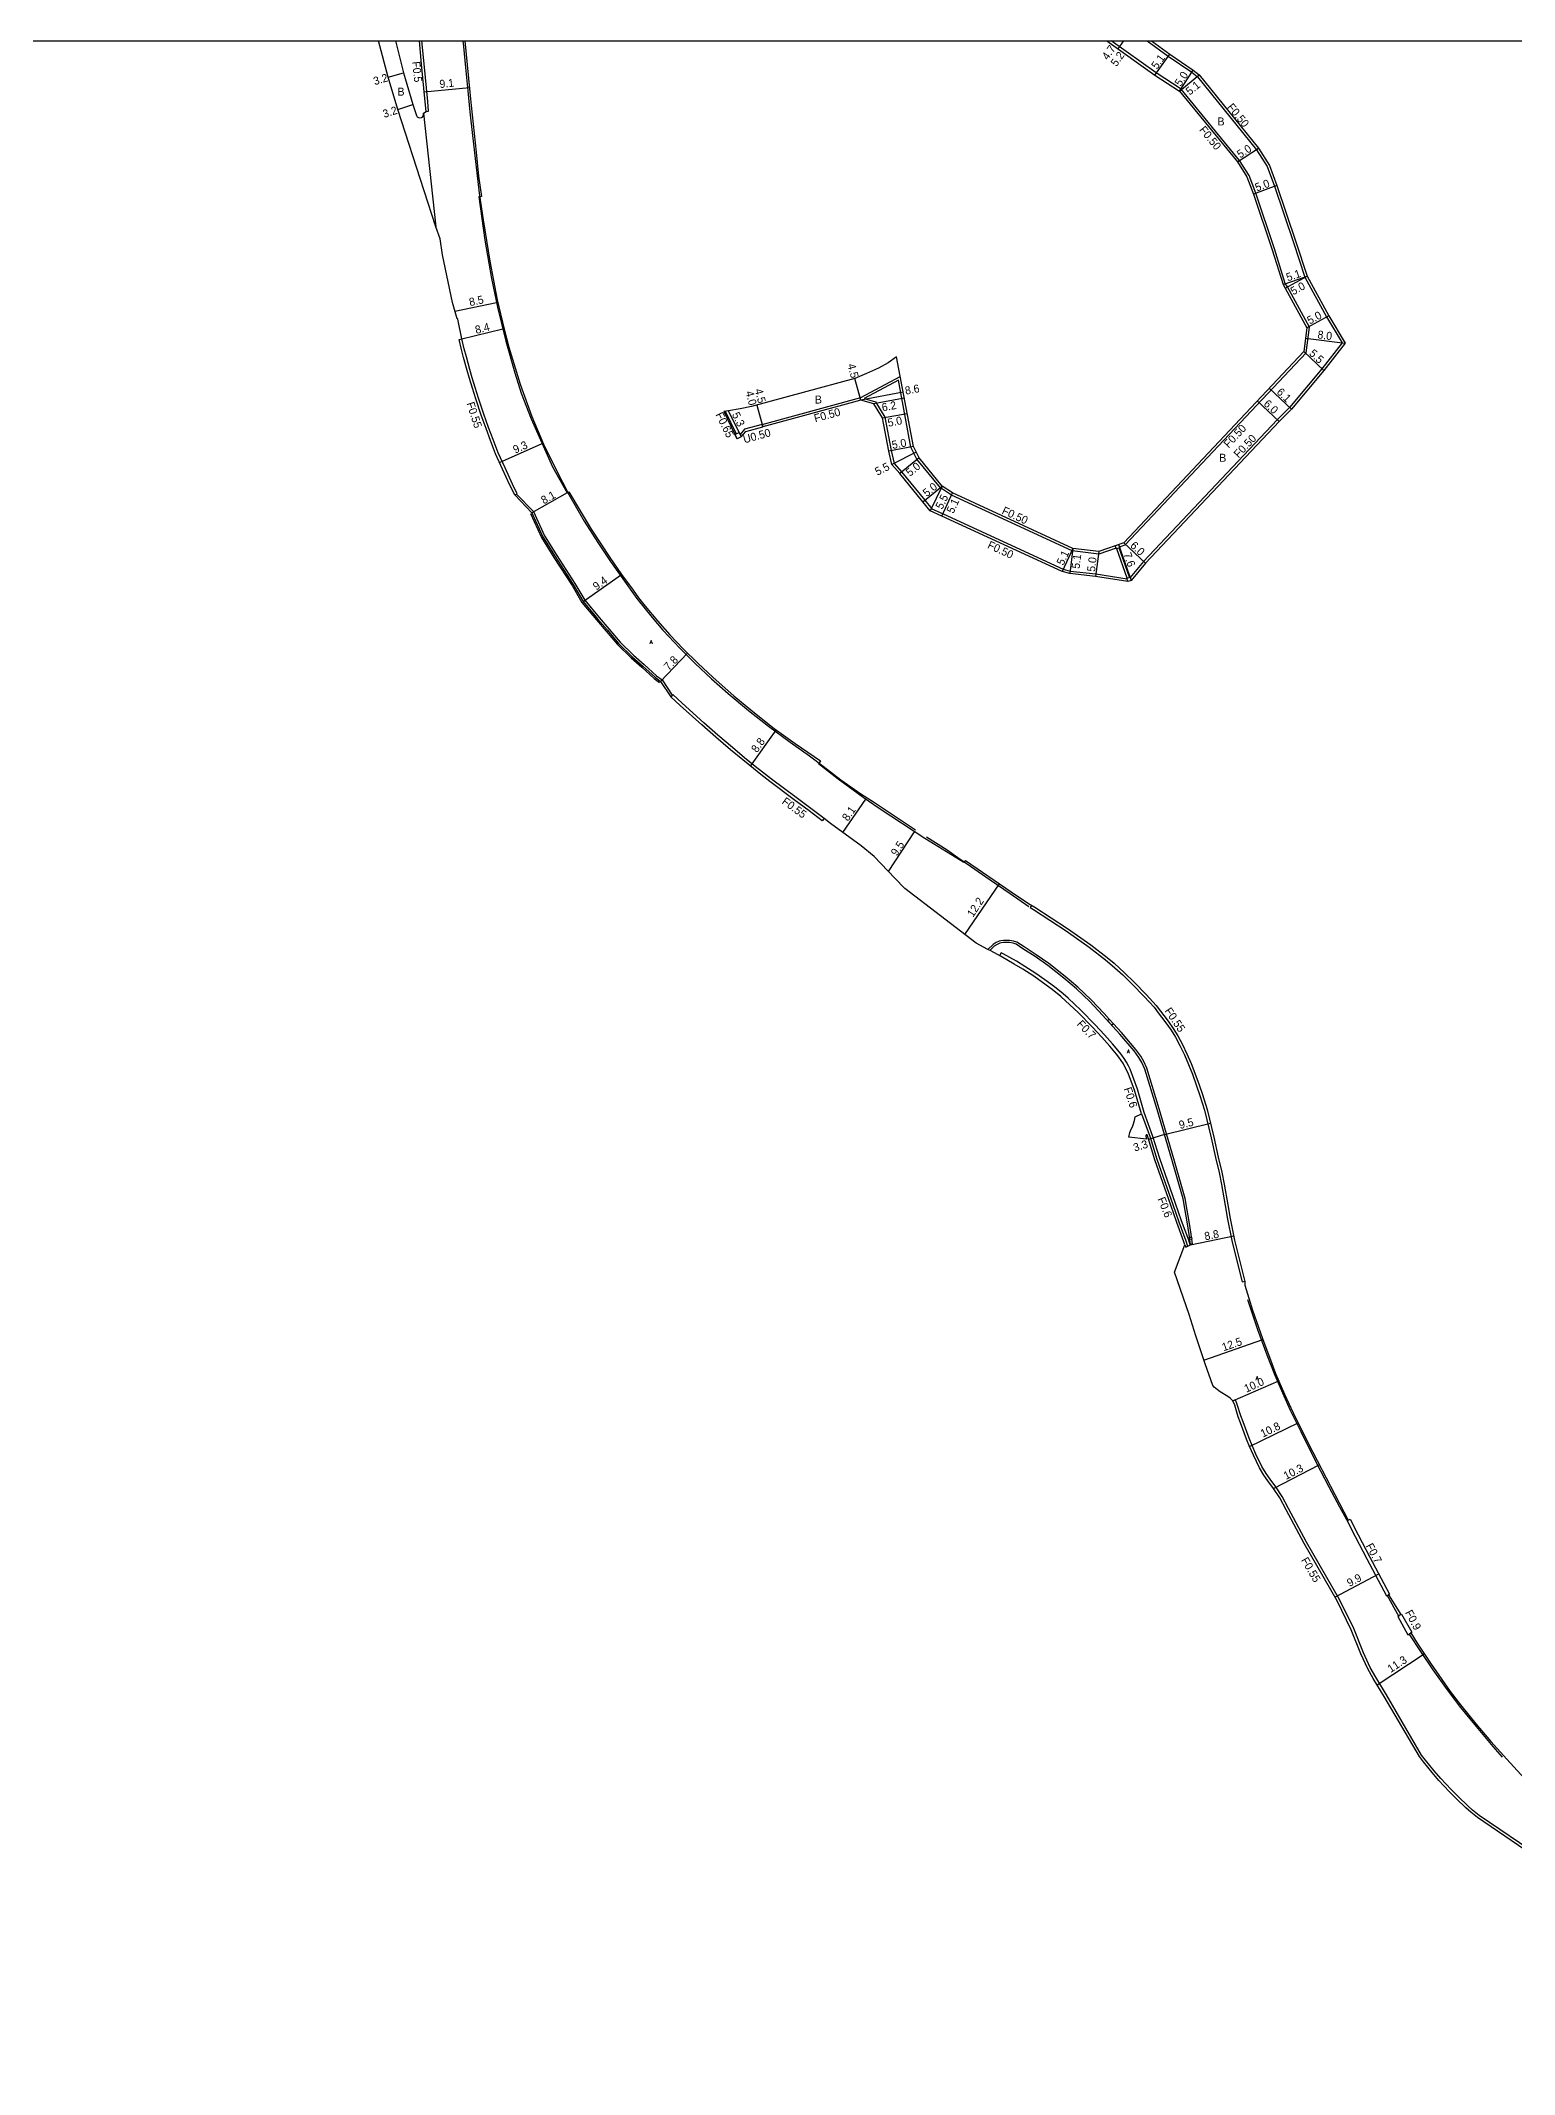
# Model space of a CAD drawing. Header units: metres. Extents: x -4000 to -800, y -99000 to -96000.
# Drawn here: x -2777.6 to -2483, y -96406.6 to -96000 of the extents above; entities that cross this region are included whole.
import ezdxf

# ---------------------------------------------------------------- set-up
doc = ezdxf.new("R2010")
doc.units = ezdxf.units.M
doc.header["$LTSCALE"] = 2.5
for name, color, linetype in [('側溝・桝', 7, 'Continuous'), ('図郭', 7, 'Continuous'), ('幅員', 7, 'Continuous'), ('歩道・分離帯・安全施設', 7, 'Continuous'), ('舗装', 7, 'Continuous'), ('道路', 7, 'Continuous')]:
    doc.layers.add(name, color=color, linetype=linetype)
doc.styles.get("Standard").update_dxf_attribs({"font": ''})
doc.styles.add('YOKO_DECO', font='txt.shx', dxfattribs={"bigfont": 'extfont.shx'})
doc.styles.get('Standard').set_extended_font_data('@MS PGothic')

msp = doc.modelspace()

# ---------------------------------------------------------------- linework, layer by layer
at = {"layer": '側溝・桝'}
for points in [[(-2700.57, -96014.14), (-2700.08, -96014.1), (-2700.26, -96012.19), (-2700.98, -96004.62), (-2701.44, -96000)], [(-2561.96, -96101.21), (-2560.82, -96100.8), (-2524.63, -96062.38), (-2523.98, -96057.29), (-2528.37, -96049.24), (-2528.79, -96048.53), (-2530.92, -96041.65), (-2534.7, -96030.52), (-2536.01, -96026.98), (-2537.97, -96023.93), (-2549.6, -96009.72), (-2554.58, -96006.46), (-2563.6, -96000)], [(-2556.41, -96000), (-2552.18, -96003.13), (-2547.5, -96006.31), (-2546.34, -96007.22), (-2534.58, -96021.82), (-2532.41, -96025.18), (-2530.96, -96029.12), (-2527.14, -96040.35), (-2524.88, -96047.29), (-2520.54, -96055.24), (-2517.43, -96060.44), (-2521.49, -96065.61), (-2527.95, -96073.33), (-2530.41, -96075.8), (-2557.11, -96104.15), (-2559.79, -96107.35)], [(-2682.36, -96090.57), (-2683.31, -96088.64), (-2684.77, -96085.41), (-2686.16, -96082.4), (-2687.15, -96079.75), (-2688.07, -96077.31), (-2689.02, -96074.69), (-2690.11, -96071.45), (-2690.77, -96069.33), (-2691.37, -96067.41), (-2691.84, -96065.77), (-2692.53, -96063.21), (-2692.94, -96061.61), (-2693.42, -96059.59)], [(-2633.37, -96076.71), (-2613.64, -96071.33), (-2605.79, -96067.11)], [(-2562.62, -96101.44), (-2566.04, -96102.65), (-2571.4, -96101.98), (-2595.55, -96090.87), (-2597.71, -96089.42), (-2602.43, -96083.65), (-2603.63, -96081.28), (-2606.15, -96067.88), (-2612.96, -96071.53), (-2610.73, -96072.2), (-2608.84, -96075.25), (-2607.58, -96081.94), (-2607.02, -96084.51), (-2605.5, -96086.22), (-2600.85, -96091.9), (-2599.47, -96093.58), (-2597.22, -96094.61), (-2573.22, -96105.66), (-2571.8, -96106.06), (-2566.65, -96106.61), (-2560.44, -96107.59)], [(-2640.81, -96074.08), (-2638.59, -96078.62)], [(-2638.01, -96078.33), (-2640.14, -96073.98)], [(-2637.57, -96079.23), (-2636.63, -96078.11), (-2633.24, -96077.19)], [(-2682.49, -96090.64), (-2679.13, -96094.15), (-2676.89, -96099.01), (-2674.42, -96102.92), (-2670.81, -96108.54), (-2668.83, -96111.89), (-2666, -96115.32), (-2664.03, -96117.61), (-2661.8, -96120.24), (-2659.09, -96122.87), (-2656.98, -96124.73), (-2654.5, -96126.96), (-2653.41, -96127.82), (-2651.36, -96130.86)], [(-2560.39, -96107.44), (-2562.46, -96101.59)], [(-2559.92, -96107.27), (-2561.99, -96101.43)], [(-2621.02, -96155.52), (-2623.64, -96153.53), (-2626.62, -96151.33), (-2631.51, -96147.68), (-2633.3, -96146.28), (-2634.77, -96145.11), (-2636.9, -96143.36), (-2639.35, -96141.34), (-2642.28, -96138.83), (-2645.05, -96136.39), (-2649.38, -96132.48), (-2651.26, -96130.75)], [(-2579.49, -96172.87), (-2579.77, -96173.33), (-2579.16, -96173.71), (-2572.62, -96177.96), (-2567.99, -96181.23), (-2564.77, -96183.74), (-2563.39, -96184.87), (-2561.3, -96186.74), (-2559.42, -96188.62), (-2557.01, -96191.08), (-2555.04, -96193.26), (-2554.19, -96194.37), (-2553.52, -96195.2), (-2552.66, -96196.34), (-2551.64, -96197.83), (-2550.72, -96199.2), (-2549.87, -96200.92), (-2548.95, -96202.77), (-2548.14, -96204.7), (-2547.37, -96206.64), (-2546.53, -96208.96), (-2545.87, -96210.88), (-2544.97, -96213.82), (-2543.6, -96219.34), (-2542.74, -96223.31), (-2542, -96226.32), (-2541.57, -96228.71), (-2540.83, -96232.87), (-2540.33, -96235.59), (-2539.46, -96239.91), (-2538.54, -96243.68), (-2537.42, -96248.14), (-2536.89, -96248.01)], [(-2564, -96195.65), (-2565.03, -96194.53), (-2567.6, -96191.77), (-2570.24, -96189.26), (-2572.78, -96187.13), (-2576.04, -96184.53), (-2578.57, -96182.77), (-2581.02, -96181.19), (-2582.44, -96180.27), (-2583.11, -96180.01), (-2583.92, -96179.89), (-2585.16, -96179.89), (-2585.65, -96179.98), (-2586.02, -96180.06), (-2586.6, -96180.31), (-2587.23, -96180.7), (-2588.24, -96181.7)], [(-2547.8, -96240.75), (-2548.1, -96239.79), (-2549.52, -96235.92), (-2550.73, -96232.48), (-2553.89, -96223.47), (-2555.25, -96219.06), (-2556.98, -96214.32), (-2558.36, -96209.62), (-2559.84, -96205.63), (-2560.15, -96204.98), (-2560.55, -96204.23), (-2561, -96203.51), (-2561.46, -96202.84), (-2561.95, -96202.21), (-2563.33, -96200.56), (-2564.92, -96198.76), (-2566.83, -96196.74), (-2569.7, -96193.82), (-2572.21, -96191.46), (-2573.21, -96190.58), (-2574.95, -96189.16), (-2576.86, -96187.75), (-2578.64, -96186.5), (-2580.87, -96185.08), (-2582.56, -96184.05), (-2585.21, -96182.55), (-2585.6, -96182.34), (-2585.92, -96182.95)], [(-2547.52, -96239.19), (-2547.6, -96238.63), (-2548.03, -96236.09), (-2548.41, -96233.82), (-2548.78, -96231.48), (-2551.06, -96223.56), (-2554.01, -96213.59), (-2556.47, -96205.46), (-2557.08, -96204.12), (-2557.69, -96203.05), (-2558.69, -96201.69), (-2561.56, -96198.32), (-2563.17, -96196.56)], [(-2557.54, -96214.54), (-2555.82, -96219.25), (-2554.46, -96223.65), (-2551.3, -96232.68), (-2550.09, -96236.12), (-2548.67, -96239.98), (-2548.34, -96241.04)], [(-2547.75, -96240.58), (-2547.33, -96240.52), (-2547.45, -96239.65)], [(-2477.84, -96363.14), (-2490.05, -96354.83), (-2491.35, -96353.77), (-2492.29, -96352.88), (-2494.18, -96351.1), (-2495.55, -96349.72), (-2496.71, -96348.53), (-2497.7, -96347.47), (-2499.03, -96345.89), (-2500.73, -96343.76), (-2501.53, -96342.76), (-2508.55, -96330.75), (-2510.72, -96327.17), (-2511.82, -96325.26), (-2513.17, -96322.29), (-2515.09, -96317.47), (-2517.96, -96311.66), (-2524.53, -96300.22), (-2528.17, -96293.45), (-2529.41, -96291.08), (-2530.71, -96289.16), (-2531.83, -96287.6), (-2532.6, -96286.48), (-2533.45, -96285.04), (-2534.66, -96282.6), (-2535.41, -96280.87), (-2536.04, -96279.43), (-2537.24, -96276.17), (-2537.68, -96274.94), (-2538.39, -96272.65), (-2538.74, -96271.75), (-2539.25, -96271.96)], [(-2516.23, -96295.8), (-2516.45, -96295.92), (-2514.84, -96299.04), (-2512.48, -96303.51), (-2508.56, -96310.95), (-2508.14, -96310.7)], [(-2505.7, -96314.68), (-2506.29, -96315.05), (-2504.3, -96318.71), (-2503.71, -96318.34)]]:
    msp.add_lwpolyline(points, dxfattribs=at)
for points in [[(-2637.57, -96079.23), (-2638.38, -96079.63), (-2638.82, -96078.73), (-2638.01, -96078.33)], [(-2562.13, -96100.73), (-2561.9, -96101.39), (-2562.56, -96101.63), (-2562.79, -96100.97)], [(-2559.83, -96107.24), (-2559.59, -96107.9), (-2560.25, -96108.13), (-2560.49, -96107.47)], [(-2564.32, -96195.93), (-2564, -96195.65), (-2563.17, -96196.56), (-2563.48, -96196.84)], [(-2547.94, -96239.25), (-2547.52, -96239.19), (-2547.45, -96239.65), (-2547.87, -96239.71)]]:
    msp.add_lwpolyline(points, close=True, dxfattribs=at)
at = {"layer": '側溝・桝', "flags": 128}
for points in [[(-2682.87, -96090.82), (-2682.36, -96090.57)], [(-2651.26, -96130.75), (-2651.65, -96131.16)]]:
    msp.add_lwpolyline(points, dxfattribs=at)
at = {"layer": '図郭'}
msp.add_lwpolyline([(-3200, -96000), (-2400, -96000), (-2400, -96600), (-3200, -96600)], close=True, dxfattribs=at)
at = {"layer": '幅員'}
for points in [[(-2562.23, -96001.6), (-2561.08, -96000)], [(-2562.23, -96001.6), (-2561.08, -96000)], [(-2554.86, -96006.87), (-2551.89, -96002.73)], [(-2708.17, -96007.31), (-2705.11, -96006.4)], [(-2549.94, -96010.09), (-2547.2, -96005.91)], [(-2549.94, -96010.09), (-2545.99, -96006.86)], [(-2706.26, -96013.74), (-2703.22, -96012.75)], [(-2700.94, -96010.23), (-2691.91, -96009.36)], [(-2538.38, -96024.22), (-2534.17, -96021.52)], [(-2530.49, -96028.96), (-2535.18, -96030.69)], [(-2529.25, -96048.73), (-2524.42, -96047.09)], [(-2528.81, -96049.49), (-2524.42, -96047.09)], [(-2694.81, -96054.08), (-2686.48, -96052.33)], [(-2520.11, -96054.99), (-2524.5, -96057.39)], [(-2693.42, -96059.59), (-2685.23, -96057.59)], [(-2524.76, -96059.46), (-2516.83, -96060.48)], [(-2525.11, -96062.15), (-2521.1, -96065.92)], [(-2613.65, -96071.85), (-2614.83, -96067.51)], [(-2532.02, -96069.49), (-2527.58, -96073.67)], [(-2634.42, -96072.85), (-2633.37, -96076.71)], [(-2634.42, -96072.85), (-2633.24, -96077.19)], [(-2605.2, -96070.26), (-2613.65, -96071.85)], [(-2604.97, -96071.48), (-2611.06, -96072.62)], [(-2530.05, -96076.15), (-2534.42, -96072.03)], [(-2637.81, -96078.74), (-2640.14, -96073.98)], [(-2609.31, -96075.43), (-2604.4, -96074.51)], [(-2685.89, -96084.32), (-2677.37, -96080.56)], [(-2603.15, -96081.11), (-2608.07, -96082.04)], [(-2602.57, -96082.26), (-2607.48, -96084.74)], [(-2602.01, -96083.38), (-2605.88, -96086.55)], [(-2601.23, -96092.21), (-2597.37, -96089.05)], [(-2597.37, -96089.05), (-2599.78, -96093.99)], [(-2597.43, -96095.07), (-2595.3, -96090.43)], [(-2571.26, -96101.5), (-2573.39, -96106.13)], [(-2571.26, -96101.5), (-2571.89, -96106.56)], [(-2566.1, -96102.14), (-2566.72, -96107.1)], [(-2562.13, -96100.73), (-2559.59, -96107.9)], [(-2561.1, -96100.37), (-2556.74, -96104.48)], [(-2635.73, -96145.04), (-2630.56, -96137.86)], [(-2617.27, -96158.32), (-2612.68, -96151.67)], [(-2608.11, -96166.13), (-2602.9, -96158.18)], [(-2592.87, -96178.68), (-2585.94, -96168.58)], [(-2552.94, -96218.7), (-2556.12, -96219.68)], [(-2552.94, -96218.7), (-2543.76, -96216.42)], [(-2547.73, -96240.72), (-2539.09, -96238.97)], [(-2545.06, -96263.82), (-2533.27, -96259.66)], [(-2539.25, -96271.96), (-2530.11, -96267.92)], [(-2535.92, -96281.09), (-2526.22, -96276.36)], [(-2531.16, -96289.48), (-2522, -96284.71)], [(-2518.87, -96311.19), (-2510.09, -96306.56)], [(-2510.44, -96328.69), (-2501.03, -96322.52)]]:
    msp.add_lwpolyline(points, dxfattribs=at)
at = {"layer": '幅員', "flags": 128}
for points in [[(-2672.4, -96090.41), (-2679.46, -96094.38)], [(-2669.16, -96112.12), (-2661.48, -96106.7)], [(-2653.71, -96128.1), (-2648.31, -96122.47)]]:
    msp.add_lwpolyline(points, dxfattribs=at)
at = {"layer": '歩道・分離帯・安全施設'}
for points in [[(-2693.21, -96000), (-2693.1, -96001.16), (-2692.69, -96005.34), (-2692.25, -96010.04), (-2691.84, -96014.22), (-2691.31, -96018.93), (-2690.57, -96025.31), (-2689.95, -96030.51), (-2689.15, -96035.79), (-2687.85, -96044.06), (-2686.34, -96051.81), (-2684.98, -96057.71), (-2684.06, -96061.25), (-2683.31, -96063.7), (-2681.78, -96068.69), (-2679.43, -96075.17), (-2677.1, -96080.66), (-2674.55, -96085.8), (-2672.07, -96090.73), (-2668.96, -96096.07), (-2666.25, -96100.36), (-2663.73, -96104.11), (-2661.57, -96107.16), (-2658.44, -96111.53), (-2655.39, -96115.35), (-2653.24, -96117.87), (-2649.83, -96121.49), (-2646.77, -96124.5), (-2643.5, -96127.56), (-2640.19, -96130.5), (-2636.12, -96133.95), (-2632.14, -96137.07), (-2627.78, -96140.27), (-2623.94, -96142.98), (-2621.21, -96145.07), (-2617.65, -96147.8), (-2613.63, -96150.56), (-2611.14, -96152.16), (-2607.33, -96154.72), (-2602.76, -96157.77)], [(-2679.71, -96094.55), (-2677.5, -96099.35), (-2675.01, -96103.3), (-2671.4, -96108.91), (-2669.41, -96112.3), (-2666.54, -96115.78), (-2664.56, -96118.07), (-2662.31, -96120.72), (-2659.57, -96123.39), (-2657.44, -96125.25), (-2654.95, -96127.5), (-2653.93, -96128.3)], [(-2600.52, -96159.16), (-2596.42, -96161.77), (-2594.27, -96163.31), (-2591.72, -96165.06), (-2587.78, -96167.77), (-2583.83, -96170.5), (-2580.04, -96173.08)], [(-2548.87, -96240.72), (-2548.71, -96241.24), (-2547.73, -96240.72), (-2548.02, -96238.69), (-2548.44, -96236.16), (-2548.83, -96233.88), (-2549.19, -96231.57), (-2551.47, -96223.68), (-2554.42, -96213.71), (-2556.87, -96205.61), (-2557.46, -96204.32), (-2558.05, -96203.28), (-2559.03, -96201.95), (-2561.87, -96198.6), (-2565.34, -96194.82), (-2567.9, -96192.07), (-2570.52, -96189.57), (-2573.05, -96187.46), (-2576.3, -96184.87), (-2578.8, -96183.12), (-2581.25, -96181.54), (-2582.63, -96180.65), (-2583.21, -96180.43), (-2583.96, -96180.32), (-2585.12, -96180.31), (-2585.57, -96180.4), (-2585.89, -96180.47), (-2586.41, -96180.68), (-2586.97, -96181.03), (-2587.84, -96181.91)], [(-2548.87, -96240.72), (-2548.71, -96241.24), (-2547.73, -96240.72), (-2548.02, -96238.69), (-2548.44, -96236.16), (-2548.83, -96233.88), (-2549.19, -96231.57), (-2551.47, -96223.68), (-2554.42, -96213.71), (-2556.87, -96205.61), (-2557.46, -96204.32), (-2558.05, -96203.28), (-2559.03, -96201.95), (-2561.87, -96198.6), (-2565.34, -96194.82), (-2567.9, -96192.07), (-2570.52, -96189.57), (-2573.05, -96187.46), (-2576.3, -96184.87), (-2578.8, -96183.12), (-2581.25, -96181.54), (-2582.63, -96180.65), (-2583.21, -96180.43), (-2583.96, -96180.32), (-2585.12, -96180.31), (-2585.57, -96180.4), (-2585.89, -96180.47), (-2586.41, -96180.68), (-2586.97, -96181.03), (-2587.84, -96181.91)], [(-2536.35, -96251.7), (-2534.33, -96257.66), (-2532.47, -96262.74), (-2530.86, -96266.84), (-2529.37, -96270.36), (-2527.82, -96273.83), (-2525.69, -96278.1), (-2523.9, -96281.72), (-2521.75, -96285.91), (-2520.06, -96289.11), (-2517.93, -96293.16), (-2516.24, -96296.28)], [(-2508.49, -96310.75), (-2506.11, -96315.05)], [(-2504.07, -96318.54), (-2501.64, -96322.23), (-2499.31, -96325.69), (-2496.46, -96329.71), (-2493.79, -96333.23), (-2490.66, -96337.06), (-2487.31, -96341.06), (-2485.42, -96343.19)]]:
    msp.add_lwpolyline(points, dxfattribs=at)
at = {"layer": '舗装'}
msp.add_lwpolyline([(-2701.1, -96014.48), (-2698.65, -96037.24)], dxfattribs=at)
at = {"layer": '道路'}
for points in [[(-2698.65, -96037.24), (-2700.97, -96030.02), (-2706.26, -96013.74), (-2708.17, -96007.31), (-2710.08, -96000)], [(-2706.69, -96000), (-2705.11, -96006.4), (-2703.22, -96012.75), (-2702.51, -96014.94), (-2702.36, -96015.2), (-2702.11, -96015.38), (-2701.82, -96015.44), (-2701.52, -96015.38), (-2701.27, -96015.2), (-2701.12, -96014.94), (-2701.1, -96014.48)], [(-2701.1, -96014.48), (-2700.57, -96014.14), (-2700.75, -96012.23), (-2701.47, -96004.67), (-2701.93, -96000)], [(-2692.81, -96000), (-2691.82, -96010.31), (-2691.59, -96012.99), (-2690.57, -96022.27), (-2690.11, -96027.07), (-2689.51, -96031.17), (-2690.06, -96031.24)], [(-2564.46, -96000), (-2554.86, -96006.87), (-2549.94, -96010.09), (-2538.38, -96024.22), (-2536.46, -96027.2), (-2535.18, -96030.69), (-2531.4, -96041.8), (-2529.25, -96048.73), (-2528.81, -96049.49), (-2524.5, -96057.39), (-2525.11, -96062.15), (-2561.1, -96100.37), (-2566.1, -96102.14), (-2571.26, -96101.5), (-2595.3, -96090.43), (-2597.37, -96089.05), (-2602.01, -96083.38), (-2603.15, -96081.11), (-2606.52, -96063.22), (-2608.22, -96064.4), (-2610.1, -96065.5), (-2612.51, -96066.54), (-2614.83, -96067.51), (-2635.52, -96073.15), (-2637.79, -96073.62), (-2640.14, -96073.98), (-2641.07, -96074.12)], [(-2555.57, -96000), (-2551.89, -96002.73), (-2547.2, -96005.91), (-2545.99, -96006.86), (-2534.17, -96021.52), (-2531.96, -96024.96), (-2530.49, -96028.96), (-2526.67, -96040.19), (-2524.42, -96047.09), (-2520.11, -96054.99), (-2516.83, -96060.48), (-2521.1, -96065.92), (-2527.58, -96073.67), (-2530.05, -96076.15), (-2556.74, -96104.48), (-2559.59, -96107.9), (-2560.25, -96108.13), (-2566.72, -96107.1), (-2571.89, -96106.56), (-2573.39, -96106.13), (-2597.43, -96095.07), (-2599.78, -96093.99), (-2601.23, -96092.21), (-2605.88, -96086.55), (-2607.48, -96084.74), (-2608.07, -96082.04), (-2609.31, -96075.43), (-2611.06, -96072.62), (-2613.65, -96071.85), (-2633.24, -96077.19), (-2633.37, -96076.71), (-2636.91, -96077.67), (-2637.81, -96078.74), (-2637.57, -96079.23), (-2638.38, -96079.63)], [(-2690.06, -96031.24), (-2688.81, -96039.91), (-2687.49, -96047.54), (-2686.28, -96053.26), (-2684.61, -96060.1), (-2682.85, -96066.44), (-2681.56, -96070.45), (-2679.55, -96075.63), (-2675.33, -96085.19), (-2672.4, -96090.41), (-2672.01, -96090.17)], [(-2682.87, -96090.82), (-2683.82, -96088.88), (-2685.28, -96085.64), (-2686.68, -96082.61), (-2687.68, -96079.95), (-2688.6, -96077.51), (-2689.55, -96074.88), (-2690.65, -96071.62), (-2691.31, -96069.5), (-2691.9, -96067.57), (-2692.38, -96065.93), (-2693.08, -96063.35), (-2693.48, -96061.75), (-2693.97, -96059.72), (-2693.42, -96059.59), (-2694.23, -96055.66), (-2694.24, -96055.59), (-2694.4, -96055.61), (-2695.28, -96052.37), (-2697.27, -96042.8), (-2697.78, -96039.62), (-2698.65, -96037.24)], [(-2641.07, -96074.12), (-2638.82, -96078.73), (-2638.38, -96079.63)], [(-2682.87, -96090.82), (-2679.46, -96094.38), (-2677.24, -96099.2), (-2674.76, -96103.14), (-2671.15, -96108.75), (-2669.16, -96112.12), (-2666.31, -96115.58), (-2664.33, -96117.87), (-2662.09, -96120.52), (-2659.37, -96123.17), (-2657.24, -96125.03), (-2654.75, -96127.27), (-2653.71, -96128.1), (-2651.65, -96131.16)], [(-2672.01, -96090.17), (-2669.76, -96094.02), (-2667.59, -96097.67), (-2663.82, -96103.32), (-2661.48, -96106.7), (-2659.19, -96109.88), (-2658.1, -96111.39), (-2656.81, -96113.07), (-2654.28, -96115.97), (-2651.83, -96118.77), (-2649.21, -96121.6), (-2646.24, -96124.46), (-2643.18, -96127.32), (-2639.08, -96130.98), (-2635.26, -96134.15), (-2630.99, -96137.55), (-2626.82, -96140.55), (-2621.73, -96144), (-2622.1, -96144.55)], [(-2588.24, -96181.7), (-2590.59, -96180.42), (-2604.83, -96169.48), (-2606.88, -96167.42), (-2610.98, -96163.13), (-2613.59, -96161), (-2619.73, -96156.52), (-2621.02, -96155.52), (-2621.36, -96155.96), (-2623.97, -96153.98), (-2626.96, -96151.79), (-2631.85, -96148.12), (-2633.65, -96146.72), (-2635.12, -96145.54), (-2637.26, -96143.79), (-2639.71, -96141.77), (-2642.65, -96139.25), (-2645.42, -96136.81), (-2649.76, -96132.9), (-2651.65, -96131.16)], [(-2592.75, -96163.91), (-2593.04, -96164.33), (-2600.88, -96159.51), (-2609.98, -96153.54), (-2613.2, -96151.31), (-2618.16, -96147.65), (-2622.1, -96144.55)], [(-2592.75, -96163.91), (-2583.6, -96170.19), (-2580.13, -96172.48), (-2578.87, -96173.26), (-2572.31, -96177.52), (-2567.66, -96180.8), (-2564.43, -96183.33), (-2563.03, -96184.46), (-2560.93, -96186.36), (-2559.03, -96188.24), (-2556.61, -96190.71), (-2554.61, -96192.92), (-2553.75, -96194.04), (-2553.08, -96194.87), (-2552.21, -96196.03), (-2551.19, -96197.53), (-2550.25, -96198.94), (-2549.37, -96200.68), (-2548.45, -96202.56), (-2547.63, -96204.51), (-2546.86, -96206.46), (-2546.01, -96208.79), (-2545.35, -96210.72), (-2544.44, -96213.68), (-2543.06, -96219.22), (-2542.2, -96223.2), (-2541.46, -96226.21), (-2541.02, -96228.62), (-2540.29, -96232.78), (-2539.79, -96235.49), (-2538.92, -96239.8), (-2538.01, -96243.56), (-2536.87, -96248.08), (-2536.86, -96248.81), (-2536.1, -96251.41), (-2535.33, -96253.83), (-2533.33, -96259.51), (-2531.48, -96264.47), (-2530.74, -96266.49), (-2528.92, -96270.62), (-2527.21, -96274.32), (-2525.73, -96277.37), (-2523.3, -96282.21), (-2516.23, -96295.8), (-2515.84, -96295.6), (-2514.22, -96298.71), (-2511.87, -96303.19), (-2507.96, -96310.59), (-2508.14, -96310.7), (-2505.7, -96314.68), (-2505.53, -96314.58), (-2503.51, -96318.21), (-2503.71, -96318.34), (-2502.44, -96320.36), (-2499.79, -96324.41), (-2495.81, -96330.03), (-2493.73, -96332.71), (-2490.67, -96336.51), (-2487.73, -96340.04), (-2484.53, -96343.6), (-2480.31, -96348.21)], [(-2560.06, -96219.25), (-2559.86, -96218.28), (-2559.63, -96217.65), (-2559.35, -96217.18), (-2559.2, -96216.75), (-2558.94, -96215.89), (-2558.84, -96215.17), (-2557.54, -96214.54), (-2558.93, -96209.81), (-2560.18, -96206.43), (-2560.24, -96206.46), (-2560.79, -96205.29), (-2561.17, -96204.58), (-2561.61, -96203.89), (-2562.05, -96203.24), (-2562.53, -96202.64), (-2563.89, -96201), (-2565.48, -96199.21), (-2567.37, -96197.21), (-2570.23, -96194.3), (-2572.73, -96191.95), (-2573.7, -96191.09), (-2575.43, -96189.68), (-2577.32, -96188.29), (-2579.08, -96187.04), (-2581.29, -96185.63), (-2582.97, -96184.62), (-2585.61, -96183.12), (-2587.67, -96182), (-2588.24, -96181.7)], [(-2556.53, -96219.61), (-2560.06, -96219.25)], [(-2543.3, -96268.89), (-2544.82, -96264.52), (-2546.69, -96258.93), (-2548.04, -96254.7), (-2550.92, -96246.24), (-2548.87, -96240.72), (-2549.06, -96240.12), (-2550.48, -96236.26), (-2551.69, -96232.82), (-2554.85, -96223.78), (-2556.22, -96219.37), (-2556.4, -96218.73), (-2556.44, -96218.73), (-2556.49, -96218.74), (-2556.53, -96218.75), (-2556.58, -96218.78), (-2556.62, -96218.81), (-2556.65, -96218.86), (-2556.68, -96218.91), (-2556.69, -96218.96), (-2556.69, -96219.02), (-2556.53, -96219.61)], [(-2501.16, -96344.1), (-2501.98, -96343.07), (-2509.03, -96331.03), (-2511.19, -96327.45), (-2512.31, -96325.51), (-2513.68, -96322.5), (-2515.59, -96317.7), (-2518.45, -96311.92), (-2525.01, -96300.49), (-2528.65, -96293.7), (-2529.88, -96291.36), (-2531.16, -96289.48), (-2532.28, -96287.91), (-2533.06, -96286.77), (-2533.94, -96285.31), (-2535.15, -96282.83), (-2535.92, -96281.09), (-2536.55, -96279.63), (-2537.75, -96276.36), (-2538.2, -96275.12), (-2538.91, -96272.83), (-2539.25, -96271.96), (-2539.84, -96271.44), (-2540.3, -96271.06), (-2541.79, -96270.11), (-2542.68, -96269.46), (-2543.03, -96269.18), (-2543.3, -96268.89)], [(-2436.25, -96393.19), (-2435.48, -96392.55), (-2434.75, -96391.25), (-2436.85, -96390.25), (-2439.44, -96388.39), (-2442.18, -96386.65), (-2448.51, -96383.43), (-2450.81, -96382.22), (-2452.83, -96381.09), (-2455.4, -96379.4), (-2470.14, -96369.23), (-2478.15, -96363.59), (-2490.38, -96355.27), (-2491.71, -96354.18), (-2492.67, -96353.28), (-2494.57, -96351.49), (-2495.94, -96350.11), (-2497.11, -96348.91), (-2498.11, -96347.84), (-2499.45, -96346.24), (-2501.16, -96344.1)]]:
    msp.add_lwpolyline(points, dxfattribs=at)

# ---------------------------------------------------------------- texts
at = {"layer": '側溝・桝'}
for s, rotation, p in [('F0.5', 276, (-2703.37, -96004.22)), ('F0.50', 309.2842, (-2540.52, -96013.34)), ('F0.50', 309.2842, (-2546.1, -96017.88)), ('F0.55', 288, (-2692.52, -96072.53)), ('F0.50', 15.2386, (-2622.77, -96076.32)), ('F0.65', 296.018, (-2642.75, -96074.75)), ('U0.50', 15.2386, (-2636.94, -96080.52)), ('F0.50', 46.7161, (-2540.13, -96081.54)), ('F0.50', 46.7161, (-2538.12, -96083.55)), ('F0.50', 335.2944, (-2585.6, -96094.52)), ('F0.50', 335.2944, (-2588.48, -96101.4)), ('F0.55', 323.9552, (-2629.59, -96152.43)), ('F0.7', 314, (-2570.58, -96196.74)), ('F0.55', 304.1565, (-2553, -96193.98)), ('F0.6', 287.9895, (-2561.11, -96209.53)), ('F0.6', 291.7142, (-2554.37, -96231.57)), ('F0.7', 298, (-2512.76, -96300.93)), ('F0.55', 300.2019, (-2525.7, -96303.79)), ('F0.9', 298, (-2504.9, -96314.27))]:
    msp.add_text(s, height=1.6, rotation=rotation, dxfattribs=at).set_placement(p)
at = {"layer": '幅員'}
for s, rotation, p in [('4.7', 54.3991, (-2564.3, -96003.99)), ('5.2', 54.3991, (-2562.54, -96005.3)), ('5.1', 54.3991, (-2554.42, -96005.83)), ('3.2', 16.5368, (-2710.85, -96008.91)), ('9.1', 6, (-2697.82, -96009.48)), ('5.0', 56.8148, (-2549.7, -96009.27)), ('5.1', 39.2842, (-2547.89, -96011)), ('3.2', 18.0336, (-2708.94, -96015.47)), ('5.0', 32.7144, (-2537.82, -96023.57)), ('5.0', 20.2789, (-2534.49, -96030.17)), ('5.1', 18.7106, (-2528.29, -96048.14)), ('5.0', 28.6235, (-2527.2, -96050.93)), ('8.5', 12, (-2691.8, -96053.08)), ('8.4', 14, (-2690.56, -96058.64)), ('5.0', 28.6235, (-2523.89, -96056.78)), ('8.0', 352.6698, (-2522.43, -96059.51)), ('4.5', 285.2386, (-2616.35, -96064.8)), ('5.5', 316.7161, (-2524.15, -96062.7)), ('4.5', 285.2386, (-2634.91, -96069.81)), ('8.6', 10.6641, (-2604.68, -96070.79)), ('6.1', 316.7161, (-2530.65, -96070.43)), ('4.0', 285.2386, (-2636.74, -96070.25)), ('6.2', 10.6641, (-2609.31, -96074.14)), ('6.0', 316.7161, (-2533.25, -96072.78)), ('5.3', 296.018, (-2639.48, -96074.74)), ('5.0', 10.6641, (-2608.15, -96077.2)), ('9.3', 24, (-2682.77, -96082.58)), ('5.0', 10.6641, (-2607.3, -96081.64)), ('5.5', 26.7771, (-2610.34, -96087)), ('5.0', 39.323, (-2603.83, -96087.22)), ('5.0', 39.323, (-2600.46, -96091.29)), ('8.1', 29.34, (-2677.04, -96092.73)), ('5.5', 63.9497, (-2597.39, -96093.83)), ('5.1', 65.2944, (-2595.16, -96094.67)), ('5.1', 65.2944, (-2573.16, -96105.02)), ('7.6', 289.5062, (-2561.19, -96102.65)), ('6.0', 316.7161, (-2559.94, -96101.12)), ('5.1', 82.8855, (-2569.94, -96105.65)), ('5.0', 82.8855, (-2566.86, -96106.25)), ('9.4', 35.2084, (-2666.53, -96109.96)), ('7.8', 46.151, (-2652.07, -96126.03)), ('8.8', 54, (-2634.42, -96142.48)), ('8.1', 55, (-2616.24, -96156.17)), ('9.5', 57, (-2606.45, -96163.14)), ('12.2', 56, (-2591.24, -96175.37)), ('9.5', 14, (-2549.83, -96217.6)), ('3.3', 17, (-2558.9, -96222.13)), ('8.8', 11, (-2544.8, -96239.85)), ('12.5', 19, (-2541.14, -96262.05)), ('10.0', 24, (-2536.58, -96270.33)), ('10.8', 26, (-2533.27, -96279.31)), ('10.3', 27, (-2528.63, -96287.76)), ('9.9', 28, (-2515.94, -96309.18)), ('11.3', 33, (-2507.71, -96326.36))]:
    msp.add_text(s, height=1.6, rotation=rotation, dxfattribs=at).set_placement(p)
at = {"layer": '舗装'}
for p in [(-2706.29, -96010.99), (-2542.34, -96016.95), (-2622.84, -96072.55), (-2541.99, -96084.19)]:
    msp.add_text('B', height=1.6, dxfattribs=at).set_placement(p)
at = {"layer": '舗装', "style": 'YOKO_DECO'}
for p in [(-2655.86, -96120.62, 132.46), (-2560.46, -96202.46, 132.48), (-2534.71, -96267.78, 132.85)]:
    msp.add_text('A', height=0.75, dxfattribs=at).set_placement(p)

doc.saveas('drawing.dxf')
